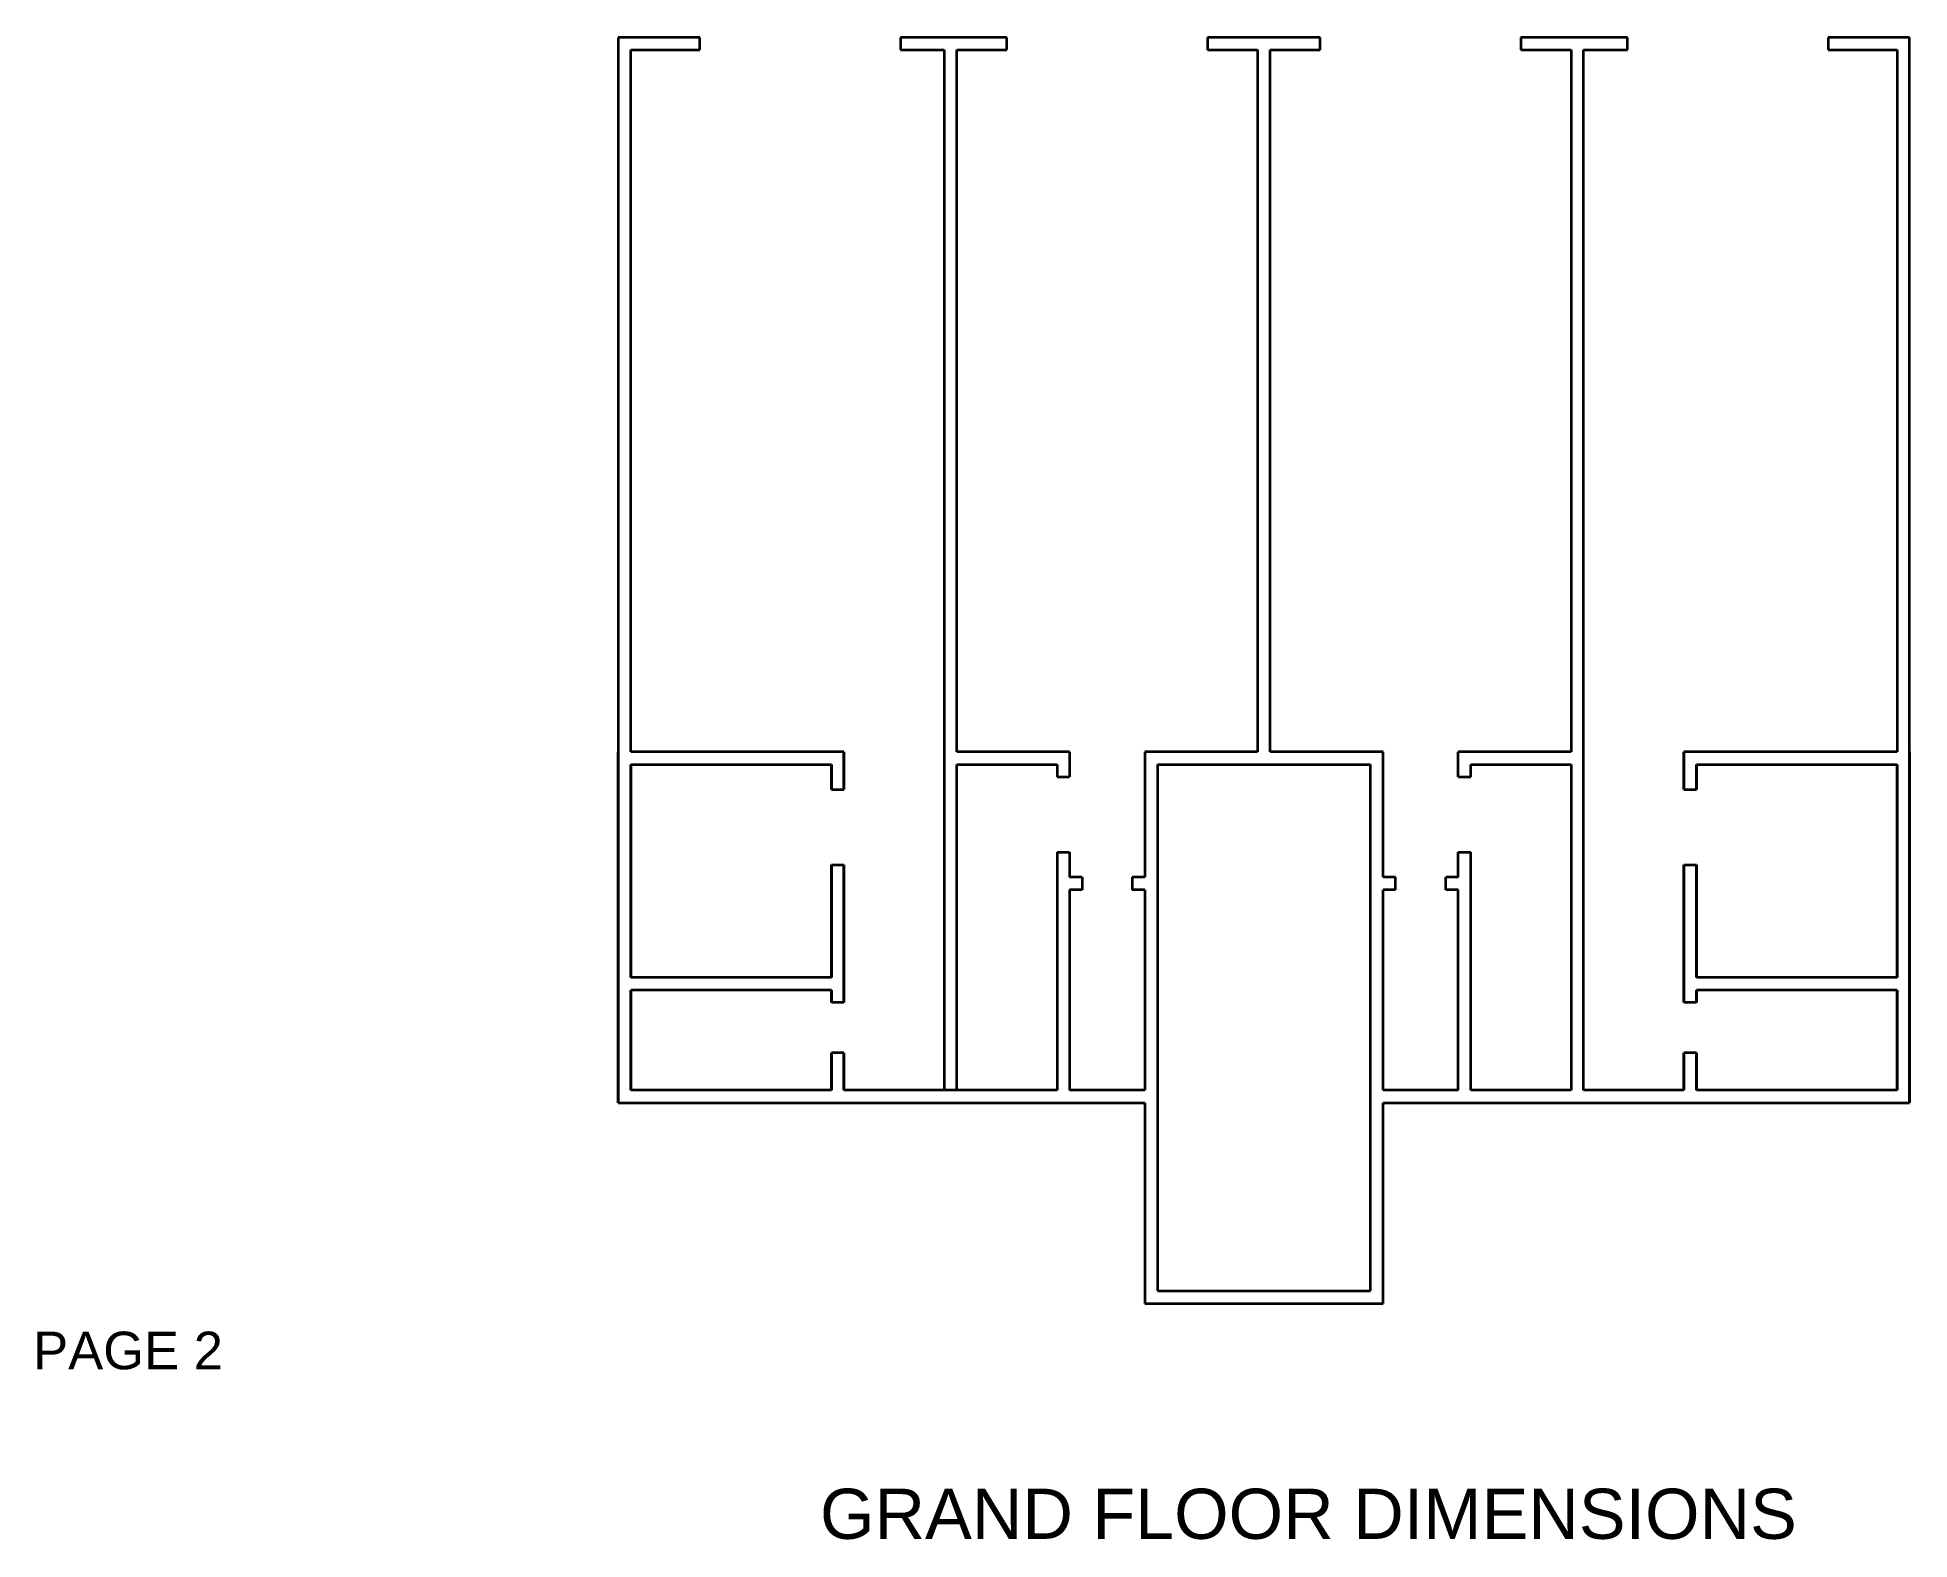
# Model space of a CAD drawing. Header units: feet. Extents: x 891 to 1787, y 838 to 1557.
import ezdxf

# ---------------------------------------------------------------- set-up
doc = ezdxf.new("R2010")
doc.units = ezdxf.units.FT
doc.layers.add('F-F-Windows', color=7, linetype='Continuous')
doc.layers.add('Layer1', color=140, linetype='Continuous')
doc.layers.add('Floor', color=7, linetype='Continuous', lineweight=158)
doc.styles.add('Annotative', font='arial.ttf')

msp = doc.modelspace()

# ---------------------------------------------------------------- linework, layer by layer
at = {"layer": 'Floor', "lineweight": 35}
for p, q in [((1207.62, 1556.61), (1168.62, 1556.61)), ((1168.62, 1556.61), (1168.62, 1214.61)), ((1174.62, 1214.61), (1174.62, 1550.61)), ((1174.62, 1550.61), (1207.62, 1550.61)), ((1207.62, 1550.61), (1207.62, 1556.61)), ((1354.62, 1556.61), (1303.62, 1556.61)), ((1303.62, 1556.61), (1303.62, 1550.61)), ((1303.62, 1550.61), (1324.62, 1550.61)), ((1324.62, 1550.61), (1324.62, 1214.61)), ((1330.62, 1214.61), (1330.62, 1550.61)), ((1330.62, 1550.61), (1354.62, 1550.61)), ((1354.62, 1550.61), (1354.62, 1556.61)), ((1504.62, 1556.61), (1450.62, 1556.61)), ((1450.62, 1556.61), (1450.62, 1550.61)), ((1450.62, 1550.61), (1474.62, 1550.61)), ((1474.62, 1550.61), (1474.62, 1214.61)), ((1480.62, 1214.61), (1480.62, 1550.61)), ((1480.62, 1550.61), (1504.62, 1550.61)), ((1504.62, 1550.61), (1504.62, 1556.61)), ((1651.62, 1556.61), (1600.62, 1556.61)), ((1600.62, 1556.61), (1600.62, 1550.61)), ((1600.62, 1550.61), (1624.62, 1550.61)), ((1624.62, 1550.61), (1624.62, 1214.61)), ((1630.62, 1550.61), (1651.62, 1550.61)), ((1630.62, 1214.61), (1630.62, 1550.61)), ((1651.62, 1550.61), (1651.62, 1556.61)), ((1786.62, 1556.61), (1747.62, 1556.61)), ((1747.62, 1556.61), (1747.62, 1550.61)), ((1747.62, 1550.61), (1780.62, 1550.61)), ((1780.62, 1550.61), (1780.62, 1214.61)), ((1786.62, 1214.61), (1786.62, 1556.61)), ((1174.62, 1214.61), (1174.62, 1262.61)), ((1324.62, 1262.61), (1324.62, 1214.61)), ((1330.62, 1220.61), (1330.62, 1262.61)), ((1624.62, 1262.61), (1624.62, 1214.61)), ((1330.62, 1214.61), (1330.62, 1220.61)), ((1624.62, 1220.61), (1624.62, 1214.61)), ((1630.62, 1214.61), (1630.62, 1220.61)), ((1276.62, 1214.61), (1174.62, 1214.61)), ((1264.62, 1214.61), (1186.62, 1214.61)), ((1276.62, 1214.61), (1186.62, 1214.61)), ((1324.62, 1214.61), (1324.62, 1052.61)), ((1384.62, 1214.61), (1330.62, 1214.61)), ((1384.62, 1214.61), (1384.62, 1202.61)), ((1474.62, 1214.61), (1420.62, 1214.61)), ((1420.62, 1214.61), (1420.62, 1154.61)), ((1474.62, 1214.61), (1426.62, 1214.61)), ((1534.62, 1214.61), (1480.62, 1214.61)), ((1534.62, 1154.61), (1534.62, 1214.61)), ((1624.62, 1214.61), (1570.62, 1214.61)), ((1570.62, 1202.61), (1570.62, 1214.61)), ((1630.62, 1052.61), (1630.62, 1214.61)), ((1768.62, 1214.61), (1678.62, 1214.61)), ((1690.62, 1214.61), (1684.62, 1214.61)), ((1780.62, 1214.61), (1690.62, 1214.61)), ((1174.62, 1208.61), (1270.62, 1208.61)), ((1232.62, 1208.61), (1270.62, 1208.61)), ((1330.62, 1052.61), (1330.62, 1208.61)), ((1330.62, 1208.61), (1378.62, 1208.61)), ((1378.62, 1208.61), (1378.62, 1202.61)), ((1378.62, 1202.61), (1384.62, 1202.61)), ((1426.62, 1208.61), (1528.62, 1208.61)), ((1426.62, 1208.61), (1426.62, 956.61)), ((1528.62, 956.61), (1528.62, 1208.61)), ((1570.62, 1202.61), (1576.62, 1202.61)), ((1576.62, 1208.61), (1624.62, 1208.61)), ((1576.62, 1202.61), (1576.62, 1208.61)), ((1624.62, 1208.61), (1624.62, 1052.61)), ((1684.62, 1208.61), (1690.62, 1208.61)), ((1684.62, 1208.61), (1768.62, 1208.61)), ((1690.62, 1208.61), (1780.62, 1208.61)), ((1270.62, 1196.61), (1276.62, 1196.61)), ((1678.62, 1196.61), (1684.62, 1196.61)), ((1378.62, 1166.61), (1384.62, 1166.61)), ((1378.62, 1166.61), (1378.62, 1052.61)), ((1384.62, 1166.61), (1384.62, 1154.61)), ((1570.62, 1154.61), (1570.62, 1166.61)), ((1570.62, 1166.61), (1576.62, 1166.61)), ((1576.62, 1052.61), (1576.62, 1166.61)), ((1270.62, 1160.61), (1276.62, 1160.61)), ((1678.62, 1160.61), (1684.62, 1160.61)), ((1390.62, 1154.61), (1384.62, 1154.61)), ((1390.62, 1148.61), (1384.62, 1148.61)), ((1384.62, 1148.61), (1384.62, 1052.61)), ((1390.62, 1154.61), (1390.62, 1148.61)), ((1420.62, 1154.61), (1414.62, 1154.61)), ((1414.62, 1154.61), (1414.62, 1148.61)), ((1420.62, 1148.61), (1414.62, 1148.61)), ((1420.62, 1148.61), (1420.62, 1052.61)), ((1540.62, 1154.61), (1534.62, 1154.61)), ((1534.62, 1052.61), (1534.62, 1148.61)), ((1540.62, 1148.61), (1534.62, 1148.61)), ((1540.62, 1148.61), (1540.62, 1154.61)), ((1570.62, 1154.61), (1564.62, 1154.61)), ((1564.62, 1148.61), (1564.62, 1154.61)), ((1570.62, 1148.61), (1564.62, 1148.61)), ((1570.62, 1052.61), (1570.62, 1148.61)), ((1270.62, 1106.61), (1174.62, 1106.61)), ((1780.62, 1106.61), (1684.62, 1106.61)), ((1270.62, 1100.61), (1174.62, 1100.61)), ((1276.62, 1094.61), (1270.62, 1094.61)), ((1420.62, 1094.61), (1420.62, 1052.61)), ((1534.62, 1052.61), (1534.62, 1094.61)), ((1684.62, 1094.61), (1678.62, 1094.61)), ((1780.62, 1100.61), (1684.62, 1100.61)), ((1276.62, 1070.61), (1270.62, 1070.61)), ((1684.62, 1070.61), (1678.62, 1070.61)), ((1270.62, 1052.61), (1174.62, 1052.61)), ((1378.62, 1052.61), (1276.62, 1052.61)), ((1420.62, 1052.61), (1384.62, 1052.61)), ((1570.62, 1052.61), (1534.62, 1052.61)), ((1624.62, 1052.61), (1576.62, 1052.61)), ((1678.62, 1052.61), (1630.62, 1052.61)), ((1780.62, 1052.61), (1684.62, 1052.61)), ((1168.62, 1046.61), (1420.62, 1046.61)), ((1420.62, 1046.61), (1420.62, 950.61)), ((1534.62, 1046.61), (1786.62, 1046.61)), ((1534.62, 950.61), (1534.62, 1046.61)), ((1420.62, 950.61), (1534.62, 950.61)), ((1426.62, 956.61), (1528.62, 956.61))]:
    msp.add_line(p, q, dxfattribs=at)
at = {"layer": 'Floor', "lineweight": 40}
for p, q in [((1168.62, 1214.61), (1168.62, 1046.61)), ((1276.62, 1214.61), (1276.62, 1196.61)), ((1678.62, 1214.61), (1678.62, 1196.61)), ((1786.62, 1214.61), (1786.62, 1046.61)), ((1174.62, 1208.61), (1174.62, 1106.61)), ((1270.62, 1208.61), (1270.62, 1196.61)), ((1684.62, 1208.61), (1684.62, 1196.61)), ((1780.62, 1208.61), (1780.62, 1106.61)), ((1270.62, 1160.61), (1270.62, 1106.61)), ((1276.62, 1160.61), (1276.62, 1094.61)), ((1678.62, 1160.61), (1678.62, 1094.61)), ((1684.62, 1160.61), (1684.62, 1106.61)), ((1174.62, 1100.61), (1174.62, 1052.61)), ((1270.62, 1100.61), (1270.62, 1094.61)), ((1684.62, 1100.61), (1684.62, 1094.61)), ((1780.62, 1100.61), (1780.62, 1052.61)), ((1270.62, 1070.61), (1270.62, 1052.61)), ((1276.62, 1070.61), (1276.62, 1052.61)), ((1678.62, 1070.61), (1678.62, 1052.61)), ((1684.62, 1070.61), (1684.62, 1052.61))]:
    msp.add_line(p, q, dxfattribs=at)

# ---------------------------------------------------------------- texts
at = {"layer": 'F-F-Windows', "lineweight": 40, "style": 'Annotative'}
msp.add_text('PAGE 2', height=18, dxfattribs=at).set_placement((888.58, 919.08))
at = {"layer": 'Layer1', "lineweight": 40, "style": 'Annotative'}
msp.add_text('GRAND FLOOR DIMENSIONS', height=24, dxfattribs=at).set_placement((1265.16, 837.91))

doc.saveas('drawing.dxf')
